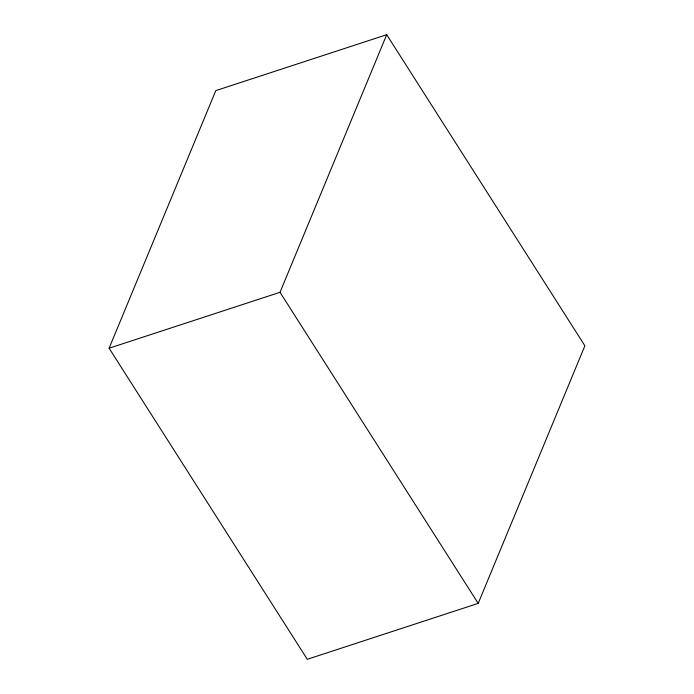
<?xml version="1.0" encoding="UTF-8"?>
<svg xmlns="http://www.w3.org/2000/svg" width="694" height="694" viewBox="0 0 694 694"><rect width="100%" height="100%" fill="white"/><g stroke="black" fill="none" stroke-linecap="round" stroke-linejoin="round"><path stroke-width="1.04" d="M109.105 348.214L215.799 90.619L386.714 34.7L584.895 345.786L478.201 603.381L307.286 659.3L109.105 348.214L280.02 292.295L386.714 34.7M280.02 292.295L478.201 603.381"/></g></svg>
